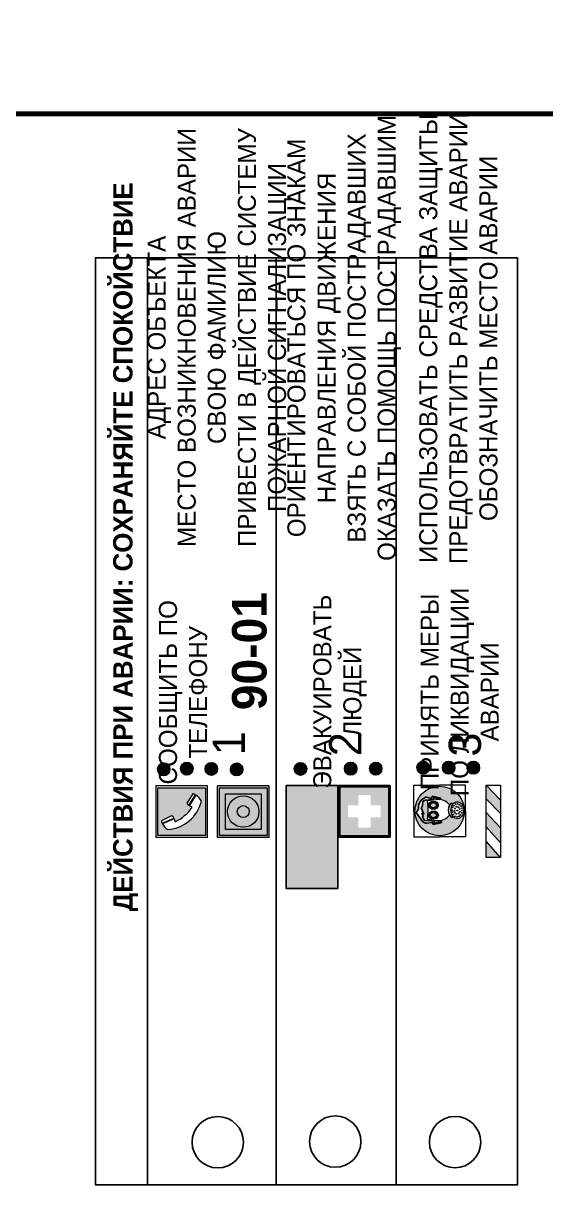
# Model space of a CAD drawing. Header units: millimetres. Extents: x 13114 to 67229, y 22859 to 38520.
# Drawn here: x 19158.2 to 19239.3, y 30730.2 to 30911.3 of the extents above; entities that cross this region are included whole.
import ezdxf

# ---------------------------------------------------------------- set-up
doc = ezdxf.new("R2010")
doc.units = ezdxf.units.MM
doc.styles.add('обычный', font='arial.ttf')

# ---------------------------------------------------------------- blocks, each defined once
blk = doc.blocks.new('A$C38D26F80')
h = blk.add_hatch(color=5)
h.dxf.hatch_style = 1
h.paths.add_polyline_path([(-8.77, -4.48, 1), (-0.19, -4.48, 1)])
h.paths.add_polyline_path([(-6.75, -3.58), (-6.75, -3.31), (-6.62, -3.22), (-6.5, -3.22), (-6.42, -3.3), (-6.39, -3.28), (-6.59, -2.23), (-6.59, -2.01), (-6.38, -1.58), (-4.76, -0.4), (-4.13, -0.79, -0.362848), (-2.1, -2.1, -0.201049), (-2.17, -2.48, 0.085434), (-2.26, -3.13), (-1.9, -3.16), (-2.25, -4.7), (-2.4, -4.59), (-2.43, -4.34), (-2.36, -4.34), (-2.14, -3.34), (-2.47, -3.42), (-2.58, -1.95), (-2.77, -1.58), (-3.58, -1.52), (-3.92, -1.26), (-5.05, -1.73), (-4.87, -1.39), (-5.41, -1.6), (-5.41, -1.46), (-6.13, -1.87), (-6.18, -3.5), (-6.56, -3.47), (-6.37, -4.59), (-6.16, -4.43), (-6.16, -4.66), (-6.36, -4.79), (-6.37, -4.8), (-6.51, -4.76)], flags=16)
h.paths.add_polyline_path([(-6.51, -4.76), (-6.36, -4.79), (-6.37, -4.8)], flags=0)
h.paths.add_polyline_path([(-5.92, -2.34, 0.089508), (-2.67, -2.35), (-2.48, -3.88, -0.268602), (-3.4, -6.18, 0.262449), (-5.2, -6.18, -0.268602), (-6.11, -3.88)], flags=16)
edge = h.paths.add_edge_path(flags=16)
edge.add_ellipse((-5.19, -3.41), major_axis=(0, 0.842), ratio=0.848992, start_angle=0, end_angle=360)
edge = h.paths.add_edge_path(flags=0)
edge.add_ellipse((-5.19, -3.39), major_axis=(0, 0.665), ratio=0.853798, start_angle=0, end_angle=360)
edge = h.paths.add_edge_path(flags=0)
edge.add_ellipse((-5.19, -3.4), major_axis=(0, 0.528), ratio=0.864094, start_angle=0, end_angle=360)
edge = h.paths.add_edge_path(flags=16)
edge.add_ellipse((-3.47, -3.4), major_axis=(0, 0.842), ratio=0.848992, start_angle=0, end_angle=360)
h.paths.add_polyline_path([(-3.13, -6.45), (-3.13, -6.84, 0.383174), (-5.57, -6.85), (-5.57, -6.49, -0.369952)], flags=16)
edge = h.paths.add_edge_path(flags=0)
edge.add_ellipse((-3.47, -3.39), major_axis=(0, 0.665), ratio=0.853798, start_angle=0, end_angle=360)
edge = h.paths.add_edge_path(flags=0)
edge.add_ellipse((-3.47, -3.4), major_axis=(0, 0.528), ratio=0.864094, start_angle=0, end_angle=360)
edge = h.paths.add_edge_path(flags=16)
edge.add_ellipse((-4.34, -7.57), major_axis=(-1.48, 0), ratio=0.744955, start_angle=0, end_angle=360)
h.paths.add_polyline_path([(-5.01, -6.85, -1), (-5.15, -6.85, -1)], flags=0)
h.paths.add_polyline_path([(-5.33, -7.14, -1), (-5.47, -7.14, -1)], flags=0)
h.paths.add_polyline_path([(-4.61, -6.71, -1), (-4.74, -6.71, -1)], flags=16)
h.paths.add_polyline_path([(-5.43, -7.51, -1), (-5.57, -7.51, -1)], flags=0)
h.paths.add_polyline_path([(-4.26, -6.67, -1), (-4.4, -6.67, -1)], flags=16)
h.paths.add_polyline_path([(-4.74, -7.14, -1), (-4.88, -7.14, -1)], flags=0)
h.paths.add_polyline_path([(-4.93, -7.43, -1), (-5.07, -7.43, -1)], flags=0)
h.paths.add_polyline_path([(-4.41, -7.07, -1), (-4.54, -7.07, -1)], flags=0)
h.paths.add_polyline_path([(-5.33, -7.87, -1), (-5.46, -7.87, -1)], flags=0)
h.paths.add_polyline_path([(-3.8, -6.71, -1), (-3.94, -6.71, -1)], flags=16)
h.paths.add_polyline_path([(-4.85, -7.78, -1), (-4.98, -7.78, -1)], flags=0)
h.paths.add_polyline_path([(-3.96, -7.14, -1), (-4.1, -7.14, -1)], flags=0)
h.paths.add_polyline_path([(-4.33, -7.53, -1), (-4.47, -7.53, -1)], flags=0)
h.paths.add_polyline_path([(-5.09, -8.12, -1), (-5.23, -8.12, -1)], flags=0)
h.paths.add_polyline_path([(-3.5, -6.94, -1), (-3.64, -6.94, -1)], flags=0)
h.paths.add_polyline_path([(-4.54, -7.97, -1), (-4.68, -7.97, -1)], flags=0)
h.paths.add_polyline_path([(-3.66, -7.39, -1), (-3.8, -7.39, -1)], flags=0)
h.paths.add_polyline_path([(-4.73, -8.35, -1), (-4.86, -8.35, -1)], flags=0)
h.paths.add_polyline_path([(-4.09, -7.96, -1), (-4.23, -7.96, -1)], flags=0)
h.paths.add_polyline_path([(-3.77, -7.74, -1), (-3.91, -7.74, -1)], flags=0)
h.paths.add_polyline_path([(-3.22, -7.27, -1), (-3.35, -7.27, -1)], flags=0)
h.paths.add_polyline_path([(-4.34, -8.4, -1), (-4.47, -8.4, -1)], flags=0)
h.paths.add_polyline_path([(-3.16, -7.61, -1), (-3.3, -7.61, -1)], flags=0)
h.paths.add_polyline_path([(-3.9, -8.35, -1), (-4.04, -8.35, -1)], flags=0)
h.paths.add_polyline_path([(-3.32, -7.91, -1), (-3.46, -7.91, -1)], flags=0)
h.paths.add_polyline_path([(-3.55, -8.23, -1), (-3.69, -8.23, -1)], flags=0)
at = {"color": 5, "lineweight": 5}
for p, q in [((-4.48, 0), (-8.96, 0)), ((-8.96, 0), (-8.96, -4.48)), ((-4.48, 0), (0, 0)), ((0, 0), (0, -4.48)), ((-6.59, -2.01), (-6.38, -1.58)), ((-6.59, -2.23), (-6.59, -2.01)), ((-6.38, -1.58), (-4.76, -0.4)), ((-6.13, -1.87), (-6.18, -3.5)), ((-5.41, -1.46), (-6.13, -1.87)), ((-4.87, -1.39), (-5.41, -1.6)), ((-5.41, -1.6), (-5.41, -1.46)), ((-3.92, -1.26), (-5.05, -1.73)), ((-5.05, -1.73), (-4.87, -1.39)), ((-4.76, -0.4), (-4.13, -0.79)), ((-3.58, -1.52), (-3.92, -1.26)), ((-2.77, -1.58), (-3.58, -1.52)), ((-2.58, -1.95), (-2.77, -1.58)), ((-2.47, -3.42), (-2.58, -1.95)), ((-6.75, -3.31), (-6.62, -3.22)), ((-6.75, -3.58), (-6.75, -3.31)), ((-6.51, -4.76), (-6.75, -3.58)), ((-6.62, -3.22), (-6.5, -3.22)), ((-6.39, -3.28), (-6.59, -2.23)), ((-6.18, -3.5), (-6.56, -3.47)), ((-6.56, -3.47), (-6.37, -4.59)), ((-6.5, -3.22), (-6.42, -3.3)), ((-6.42, -3.3), (-6.39, -3.28)), ((-5.92, -2.34), (-6.11, -3.88)), ((-2.67, -2.34), (-2.48, -3.88)), ((-2.14, -3.34), (-2.47, -3.42)), ((-2.36, -4.34), (-2.14, -3.34)), ((-1.9, -3.16), (-2.26, -3.13)), ((-2.25, -4.7), (-1.9, -3.16)), ((-8.96, -8.96), (-8.96, -4.48)), ((-6.37, -4.8), (-6.51, -4.76)), ((-6.37, -4.59), (-6.16, -4.43)), ((-6.16, -4.66), (-6.37, -4.8)), ((-6.16, -4.43), (-6.16, -4.66)), ((-2.43, -4.34), (-2.4, -4.59)), ((-2.43, -4.34), (-2.36, -4.34)), ((-2.4, -4.59), (-2.25, -4.7)), ((0, -8.96), (0, -4.48)), ((-5.57, -6.49), (-5.57, -6.85)), ((-3.13, -6.45), (-3.13, -6.84)), ((-4.48, -8.96), (-8.96, -8.96)), ((-4.48, -8.96), (0, -8.96))]:
    blk.add_line(p, q, dxfattribs=at)
at = {"color": 5}
for p, q in [((-6.59, -2.01), (-6.38, -1.58)), ((-6.59, -2.23), (-6.59, -2.01)), ((-6.38, -1.58), (-4.76, -0.4)), ((-6.13, -1.87), (-6.18, -3.5)), ((-5.41, -1.46), (-6.13, -1.87)), ((-4.87, -1.39), (-5.41, -1.6)), ((-5.41, -1.6), (-5.41, -1.46)), ((-3.92, -1.26), (-5.05, -1.73)), ((-5.05, -1.73), (-4.87, -1.39)), ((-4.76, -0.4), (-4.13, -0.79)), ((-3.58, -1.52), (-3.92, -1.26)), ((-2.77, -1.58), (-3.58, -1.52)), ((-2.58, -1.95), (-2.77, -1.58)), ((-2.47, -3.42), (-2.58, -1.95)), ((-6.75, -3.31), (-6.62, -3.22)), ((-6.75, -3.58), (-6.75, -3.31)), ((-6.51, -4.76), (-6.75, -3.58)), ((-6.62, -3.22), (-6.5, -3.22)), ((-6.39, -3.28), (-6.59, -2.23)), ((-6.18, -3.5), (-6.56, -3.47)), ((-6.56, -3.47), (-6.37, -4.59)), ((-6.5, -3.22), (-6.42, -3.3)), ((-6.42, -3.3), (-6.39, -3.28)), ((-2.14, -3.34), (-2.47, -3.42)), ((-2.36, -4.34), (-2.14, -3.34)), ((-2.26, -3.13), (-1.9, -3.16)), ((-1.9, -3.16), (-2.25, -4.7)), ((-6.37, -4.8), (-6.51, -4.76)), ((-6.36, -4.79), (-6.51, -4.76)), ((-6.37, -4.59), (-6.16, -4.43)), ((-6.16, -4.66), (-6.37, -4.8)), ((-6.16, -4.66), (-6.36, -4.79)), ((-6.16, -4.43), (-6.16, -4.66)), ((-2.4, -4.59), (-2.43, -4.34)), ((-2.43, -4.34), (-2.36, -4.34)), ((-2.25, -4.7), (-2.4, -4.59))]:
    blk.add_line(p, q, dxfattribs=at)
at = {"color": 5, "lineweight": 5}
for centre, radius in [((-4.48, -4.48), 4.29), ((-5.5, -7.51), 0.0678), ((-5.4, -7.14), 0.0678), ((-5.4, -7.87), 0.0678), ((-5.16, -8.12), 0.0678), ((-5.08, -6.85), 0.0678), ((-5, -7.43), 0.0678), ((-4.91, -7.78), 0.0678), ((-4.81, -7.14), 0.0678), ((-4.67, -6.71), 0.0678), ((-4.61, -7.97), 0.0678), ((-4.47, -7.07), 0.0678), ((-4.4, -7.53), 0.0678), ((-4.33, -6.67), 0.0678), ((-4.16, -7.96), 0.0678), ((-4.03, -7.14), 0.0678), ((-3.87, -6.71), 0.0678), ((-3.84, -7.74), 0.0678), ((-3.73, -7.39), 0.0678), ((-3.57, -6.94), 0.0678), ((-3.39, -7.91), 0.0678), ((-3.28, -7.27), 0.0678), ((-3.23, -7.61), 0.0678), ((-4.79, -8.35), 0.0678), ((-4.4, -8.4), 0.0678), ((-3.97, -8.35), 0.0678), ((-3.62, -8.23), 0.0678)]:
    blk.add_circle(centre, radius, dxfattribs=at)
at = {"color": 5}
for centre, radius, start, end in [((-3.89, -2.66), 1.88, 17.387, 97.1599), ((-0.35, -3.07), 1.91, 162.2553, 181.7878), ((-2.6, -2.2), 0.511, 326.3906, 11.8614)]:
    blk.add_arc(centre, radius, start, end, dxfattribs=at)
at = {"color": 5, "lineweight": 5}
for centre, radius, start, end in [((-3.66, -4.24), 2.47, 171.573, 231.7124), ((-4.28, 6.66), 9.15, 259.6987, 280.1569), ((-4.93, -4.24), 2.47, 308.2876, 8.427), ((-0.47, -3.05), 1.79, 161.5846, 182.4584), ((-2.6, -2.2), 0.513, 326.4781, 11.7739), ((-4.33, -7.88), 1.87, 50.358, 131.5662), ((-4.3, -7.78), 1.83, 60.5889, 119.4111), ((-4.34, -8.2), 1.82, 48.4943, 132.3565)]:
    blk.add_arc(centre, radius, start, end, dxfattribs=at)
for centre, major_axis, ratio in [((-5.19, -3.41), (0, 0.842), 0.848992), ((-5.19, -3.39), (0, 0.665), 0.853798), ((-5.19, -3.4), (0, 0.528), 0.864094), ((-3.47, -3.4), (0, 0.842), 0.848992), ((-3.47, -3.39), (0, 0.665), 0.853798), ((-3.47, -3.4), (0, 0.528), 0.864094), ((-4.34, -7.57), (-1.48, 0), 0.744955)]:
    blk.add_ellipse(centre, major_axis=major_axis, ratio=ratio, dxfattribs=at)
blk = doc.blocks.new('A$C47DD6509')
at = {"lineweight": 5}
for points in [[(-8.69, 0), (-11.19, 0), (-11.19, -2.22)], [(-4.22, 0), (-6.45, 0), (-8.91, -2.22), (-6.61, -2.22)], [(0, 0), (-2.09, 0), (-4.36, -2.22), (-2.29, -2.22)]]:
    blk.add_hatch(color=242, dxfattribs=at).paths.add_polyline_path(points)
at = {"color": 242, "lineweight": 5}
for p, q in [((-11.19, -2.22), (-8.69, 0)), ((-11.19, -2.22), (-11.19, 0)), ((-11.19, 0), (-8.69, 0)), ((-11.19, 0), (0, 0)), ((-8.91, -2.22), (-6.45, 0)), ((-6.61, -2.22), (-4.22, 0)), ((-4.36, -2.22), (-2.09, 0)), ((-2.29, -2.22), (0, 0)), ((0, 0), (0, -2.22)), ((0, -2.22), (-11.19, -2.22))]:
    blk.add_line(p, q, dxfattribs=at)
blk = doc.blocks.new('A$C32E8229D')
at = {"true_color": 0xffffff}
blk.add_hatch(color=7, dxfattribs=at).paths.add_polyline_path([(0, 0), (0, -8), (16, -8), (16, 0)])
h = blk.add_hatch(color=126)
h.paths.add_polyline_path([(0.2, -0.2), (15.8, -0.2), (15.8, -7.8), (0.2, -7.8)])
h.paths.add_polyline_path([(13.49, -2.05), (12.08, -2.05), (11.37, -2.63, 0.162397), (11.29, -2.84), (11.29, -3.63), (10.35, -3.63), (10.35, -4.05), (11.68, -4.05), (11.68, -3.48), (12.26, -4.28), (11.29, -5.1), (11.29, -6.78), (11.85, -6.78), (11.85, -5.44), (12.8, -4.64), (12.8, -5.94), (14.46, -5.94), (14.46, -5.39), (13.45, -5.39), (13.45, -3.97), (12.46, -2.59), (13.15, -2.59), (13.69, -3.34), (14.18, -3)], flags=16)
h.paths.add_polyline_path([(10.74, -1.82, 1), (11.8, -1.82, 1)], flags=16)
h.paths.add_polyline_path([(9.39, -3.59), (5.99, -3.59), (6.56, -3.03), (5.91, -3.03), (5.1, -3.83), (5.91, -4.64), (6.56, -4.64), (5.99, -4.09), (9.39, -4.09)], flags=16)
h.paths.add_polyline_path([(4.29, -1.08), (1.72, -1.08), (1.72, -6.6), (4.29, -6.6)], flags=16)
at = {"color": 126}
blk.add_lwpolyline([(16, -8), (0, -8), (0, 0), (16, 0)], close=True, dxfattribs=at)
blk = doc.blocks.new('A$C18900ED3')
h = blk.add_hatch(color=126)
h.paths.add_polyline_path([(-0.18, -0.18), (-7.02, -0.18), (-7.02, -7.02), (-0.18, -7.02)])
h.paths.add_polyline_path([(-5.89, -4.46), (-5.89, -2.77), (-4.46, -2.77), (-4.46, -1.31), (-2.77, -1.31), (-2.77, -2.77), (-1.33, -2.77), (-1.33, -4.46), (-2.77, -4.46), (-2.77, -5.89), (-4.46, -5.89), (-4.46, -4.46)], flags=16)
at = {"color": 126}
for p, q in [((-7.2, 0), (-7.2, -7.2)), ((0, 0), (-7.2, 0)), ((0, -7.2), (0, 0)), ((-7.02, -7.02), (-7.02, -0.18)), ((-7.02, -0.18), (-0.18, -0.18)), ((-0.18, -0.18), (-0.18, -7.02)), ((-7.2, -7.2), (0, -7.2)), ((-0.18, -7.02), (-7.02, -7.02))]:
    blk.add_line(p, q, dxfattribs=at)
blk = doc.blocks.new('A$C456E1F9C')
at = {"lineweight": 5}
h = blk.add_hatch(color=242, dxfattribs=at)
h.paths.add_polyline_path([(0.51, -1.47), (0.51, -13.26), (12.29, -13.26), (12.29, -1.47)])
h.paths.add_polyline_path([(5.42, -4.95, -0.254479), (4.78, -5.4), (3.52, -2.53, -0.209735), (4.23, -2.4)], flags=16)
h.paths.add_polyline_path([(8.53, -8.6), (10.87, -10.17), (10.54, -10.76), (8.03, -9.13, -0.192251)], flags=16)
h.paths.add_polyline_path([(4.61, -5.49, 0.005518), (3.87, -5.72, 0.128647), (7.49, -10.01, 0.00809), (7.83, -9.33), (10.47, -10.97, -0.16736), (8.99, -12.25, -0.327862), (1.95, -3.95, -0.166952), (3.36, -2.62)], flags=16)
at = {"color": 242, "lineweight": 5}
for p, q in [((0, -13.77), (0, -0.97)), ((12.8, -0.97), (0, -0.97)), ((4.61, -5.49), (3.36, -2.62)), ((3.52, -2.53), (4.78, -5.4)), ((4.23, -2.4), (5.42, -4.95)), ((12.8, -13.77), (12.8, -0.97)), ((10.81, -10.12), (8.53, -8.6)), ((7.83, -9.33), (10.47, -10.97)), ((8.03, -9.13), (10.54, -10.76)), ((10.54, -10.76), (10.8, -10.3)), ((10.8, -10.3), (10.81, -10.12)), ((0, -13.77), (12.8, -13.77))]:
    blk.add_line(p, q, dxfattribs=at)
blk.add_lwpolyline([(0.51, -1.47), (12.29, -1.47), (12.29, -13.26), (0.51, -13.26)], close=True, dxfattribs=at)
for centre, radius, start, end in [((4.59, -5.34), 2.99, 114.2845, 152.1974), ((4.02, -3.27), 0.891, 76.3284, 123.7092), ((11.12, -3.31), 9.19, 183.9915, 256.6009), ((14.98, -39.1), 35.17, 107.1487, 108.4135), ((13.86, -0.94), 11.08, 205.5536, 234.8762), ((4.68, -4.59), 0.824, 276.9621, 334.0723), ((8.94, -9.5), 0.989, 114.4092, 157.9388), ((-13.31, 0.8), 23.44, 332.5487, 334.4027), ((7.87, -9.46), 3, 291.9291, 329.9329)]:
    blk.add_arc(centre, radius, start, end, dxfattribs=at)
blk = doc.blocks.new('A$C54414219')
at = {"true_color": 0xffffff}
h = blk.add_hatch(color=7, dxfattribs=at)
h.paths.add_polyline_path([(2.39, -9.45), (2.39, -18.3), (11.23, -18.3), (11.23, -9.45)], flags=0)
h.paths.add_polyline_path([(10.71, -13.87, -1), (2.92, -13.87, -1)], flags=0)
h.paths.add_polyline_path([(8.3, -13.87, -1), (5.33, -13.87, -1)], flags=0)
h.paths.add_polyline_path([(0.41, -7.47), (0.41, -20.27), (13.21, -20.27), (13.21, -7.47)])
h.paths.add_polyline_path([(0.92, -19.77), (12.71, -19.77), (12.71, -7.98), (0.92, -7.98)], flags=16)
h.paths.add_polyline_path([(11.23, -9.45), (11.23, -18.3), (2.39, -18.3), (2.39, -9.45)], flags=0)
at = {"lineweight": 5}
h = blk.add_hatch(color=242, dxfattribs=at)
h.paths.add_polyline_path([(12.71, -7.98), (0.92, -7.98), (0.92, -19.77), (12.71, -19.77)])
h.paths.add_polyline_path([(11.23, -18.3), (2.39, -18.3), (2.39, -9.45), (11.23, -9.45)], flags=16)
h.paths.add_polyline_path([(10.71, -13.87, -1), (2.92, -13.87, -1)], flags=0)
h.paths.add_polyline_path([(8.3, -13.87, -1), (5.33, -13.87, -1)], flags=0)
at = {"true_color": 0xffffff}
h = blk.add_hatch(color=7, dxfattribs=at)
h.paths.add_polyline_path([(2.39, -9.45), (2.39, -18.3), (11.23, -18.3), (11.23, -9.45)])
h.paths.add_polyline_path([(10.71, -13.87, -1), (2.92, -13.87, -1)], flags=16)
h.paths.add_polyline_path([(8.3, -13.87, -1), (5.33, -13.87, -1)], flags=0)
at = {"lineweight": 5}
h = blk.add_hatch(color=242, dxfattribs=at)
h.paths.add_polyline_path([(2.92, -13.87, 1), (10.71, -13.87, 1)])
h.paths.add_polyline_path([(8.3, -13.87, -1), (5.33, -13.87, -1)], flags=16)
at = {"color": 242, "lineweight": 5}
for p, q in [((0.41, -20.27), (0.41, -7.47)), ((0.41, -7.47), (13.21, -7.47)), ((0.41, -7.47), (13.21, -7.47)), ((13.21, -20.27), (13.21, -7.47)), ((0.41, -20.27), (13.21, -20.27))]:
    blk.add_line(p, q, dxfattribs=at)
for points in [[(0.92, -7.98), (12.71, -7.98), (12.71, -19.77), (0.92, -19.77)], [(2.39, -9.45), (11.23, -9.45), (11.23, -18.3), (2.39, -18.3)]]:
    blk.add_lwpolyline(points, close=True, dxfattribs=at)
for radius in [3.89, 1.49]:
    blk.add_circle((6.81, -13.87), radius, dxfattribs=at)

msp = doc.modelspace()

# ---------------------------------------------------------------- hatches: boundary and pattern name
at = {"lineweight": 0}
h = msp.add_hatch(color=256, dxfattribs=at)
h.dxf.hatch_style = 1
h.paths.add_polyline_path([(19180.01, 30794.69, 1), (19180.01, 30796.62, 1)])
h = msp.add_hatch(color=256, dxfattribs=at)
h.dxf.hatch_style = 1
h.paths.add_polyline_path([(19183.59, 30794.79, 1), (19183.59, 30796.73, 1)])
h = msp.add_hatch(color=256, dxfattribs=at)
h.dxf.hatch_style = 1
h.paths.add_polyline_path([(19187.4, 30794.76, 1), (19187.4, 30796.69, 1)])
h = msp.add_hatch(color=256, dxfattribs=at)
h.dxf.hatch_style = 1
h.paths.add_polyline_path([(19191.33, 30794.67, 1), (19191.33, 30796.61, 1)])
h = msp.add_hatch(color=256, dxfattribs=at)
h.dxf.hatch_style = 1
h.paths.add_polyline_path([(19201.22, 30794.76, 1), (19201.22, 30796.69, 1)])
h = msp.add_hatch(color=256, dxfattribs=at)
h.dxf.hatch_style = 1
h.paths.add_polyline_path([(19209, 30794.8, 1), (19209, 30796.73, 1)])
h = msp.add_hatch(color=256, dxfattribs=at)
h.dxf.hatch_style = 1
h.paths.add_polyline_path([(19212.9, 30794.79, 1), (19212.9, 30796.72, 1)])
h = msp.add_hatch(color=256, dxfattribs=at)
h.dxf.hatch_style = 1
h.paths.add_polyline_path([(19220.25, 30794.95, 1), (19220.25, 30796.88, 1)])
h = msp.add_hatch(color=256, dxfattribs=at)
h.dxf.hatch_style = 1
h.paths.add_polyline_path([(19224.2, 30794.94, 1), (19224.2, 30796.88, 1)])
h = msp.add_hatch(color=256, dxfattribs=at)
h.dxf.hatch_style = 1
h.paths.add_polyline_path([(19228.03, 30794.95, 1), (19228.03, 30796.88, 1)])

# ---------------------------------------------------------------- linework, layer by layer
at = {"color": 1, "lineweight": 100}
for points in [[(18739.68, 31292.29), (19339.68, 31292.29), (19339.68, 30897.29), (18739.68, 30897.29)], [(18739.68, 30897.29), (19339.68, 30897.29), (19339.68, 30502.29), (18739.68, 30502.29)]]:
    msp.add_lwpolyline(points, close=True, dxfattribs=at)
for points in [[(19177.47, 30731.21), (19177.47, 30874.98), (19169.42, 30874.98), (19169.42, 30731.21)], [(19177.47, 30731.21), (19177.47, 30874.98), (19234.87, 30874.98), (19234.87, 30731.21)]]:
    msp.add_lwpolyline(points, close=True)
for points in [[(19197.47, 30789.63), (19197.47, 30731.21), (19197.47, 30874.98)], [(19216.04, 30789.63), (19216.04, 30731.21), (19216.04, 30874.98)]]:
    msp.add_lwpolyline(points)
for centre, radius in [((19180.01, 30795.66), 0.966), ((19183.59, 30795.76), 0.966), ((19187.4, 30795.72), 0.966), ((19191.33, 30795.64), 0.966), ((19201.22, 30795.72), 0.966), ((19209, 30795.76), 0.966), ((19212.9, 30795.76), 0.966), ((19220.25, 30795.92), 0.966), ((19224.2, 30795.91), 0.966), ((19228.03, 30795.91), 0.966), ((19188.39, 30737.84), 3.98), ((19206.62, 30737.93), 3.98), ((19225.2, 30737.87), 3.98)]:
    msp.add_circle(centre, radius)

# ---------------------------------------------------------------- block references
at = {"rotation": 90}
for name, p, xscale, yscale, zscale in [('A$C456E1F9C', (19178.19, 30785.1), 0.625, 0.625, 0.625), ('A$C54414219', (19183.68, 30784.84), 0.625, 0.625, 0.625), ('A$C18900ED3', (19207.14, 30793.16), 1.111111111007631, 1.111111111007631, 1.111111111007631), ('A$C38D26F80', (19218.81, 30793.19), 0.8928571427240968, 0.8928571427240968, 0.8928571427240968)]:
    msp.add_blockref(name, p, dxfattribs=dict(at, xscale=xscale, yscale=yscale, zscale=zscale))
at = {"xscale": -1, "rotation": 90}
msp.add_blockref('A$C32E8229D', (19199, 30793.16), dxfattribs=at)
at = {"color": 242, "true_color": 0xc1121c, "rotation": 90}
msp.add_blockref('A$C47DD6509', (19230.03, 30793.19), dxfattribs=at)

# ---------------------------------------------------------------- texts
at = {"lineweight": 0, "attachment_point": 5, "rotation": 90, "style": 'обычный'}
for s, insert, char_height, width in [('\\pi-8.4,l8.4,t8.4;{\\fProxima Nova Rg|b0|i0|c204|p2;ИСПОЛЬЗОВАТЬ СРЕДСТВА ЗАЩИТЫ \\PПРЕДОТВРАТИТЬ РАЗВИТИЕ АВАРИИ\\PОБОЗНАЧИТЬ МЕСТО АВАРИИ}', (19225.73, 30862.48), 2.8, 126.6484), ('\\pi-8.4,l8.4,t8.4;{\\fProxima Nova Rg|b0|i0|c204|p2;ОРИЕНТИРОВАТЬСЯ ПО ЗНАКАМ \\PНАПРАВЛЕНИЯ ДВИЖЕНИЯ\\PВЗЯТЬ С СОБОЙ ПОСТРАДАВШИХ\\PОКАЗАТЬ ПОМОЩЬ ПОСТРАДАВШИМ}', (19208, 30862.54), 2.8, 126.6484), ('\\pi-8.4,l8.4,t8.4;{\\fProxima Nova Rg|b0|i0|c204|p2;АДРЕС ОБЪЕКТА\\PМЕСТО ВОЗНИКНОВЕНИЯ АВАРИИ\\PСВОЮ ФАМИЛИЮ\\PПРИВЕСТИ В ДЕЙСТВИЕ СИСТЕМУ \\PПОЖАРНОЙ СИГНАЛИЗАЦИИ}', (19188.64, 30862.6), 2.8, 126.6484), ('{\\fProxima Nova Rg|b1|i0|c204|p2;ДЕЙСТВИЯ ПРИ АВАРИИ: СОХРАНЯЙТЕ СПОКОЙСТВИЕ\\H1.6644x; }', (19174.1, 30830.16), 3, 175.1736), ('{\\fProxima Nova Rg|b1|i0|c204|p2;\\H1.0714x;90-01\\fProxima Nova Rg|b0|i0|c204|p2;\\H0.93331x; \\H1.3449x; }', (19193.32, 30813.98), 5, 126.6484), ('{\\fProxima Nova Rg|b0|i0|c204|p2;ПРИНЯТЬ МЕРЫ \\PПО ЛИКВИДАЦИИ \\PАВАРИИ}', (19225.92, 30807.66), 2.8, 126.6484), ('{\\fProxima Nova Rg|b0|i0|c204|p2;СООБЩИТЬ ПО \\PТЕЛЕФОНУ}', (19183.02, 30807.6), 2.8, 126.6484), ('{\\fProxima Nova Rg|b0|i0|c204|p2;ЭВАКУИРОВАТЬ \\PЛЮДЕЙ}', (19207.34, 30807.7), 2.8, 126.6484), ('{\\fProxima Nova Rg|b0|i0|c204|p2;1\\H1.1667x; }', (19190.09, 30799.7), 5, 126.6484), ('{\\fProxima Nova Rg|b0|i0|c204|p2;2\\H1.1967x; }', (19208.17, 30799.55), 5, 126.6484), ('{\\fProxima Nova Rg|b0|i0|c204|p2;3\\H1.1967x; }', (19226.75, 30799.49), 5, 126.6484)]:
    msp.add_mtext(s, dxfattribs=dict(at, insert=insert, char_height=char_height, width=width))

doc.saveas('drawing.dxf')
